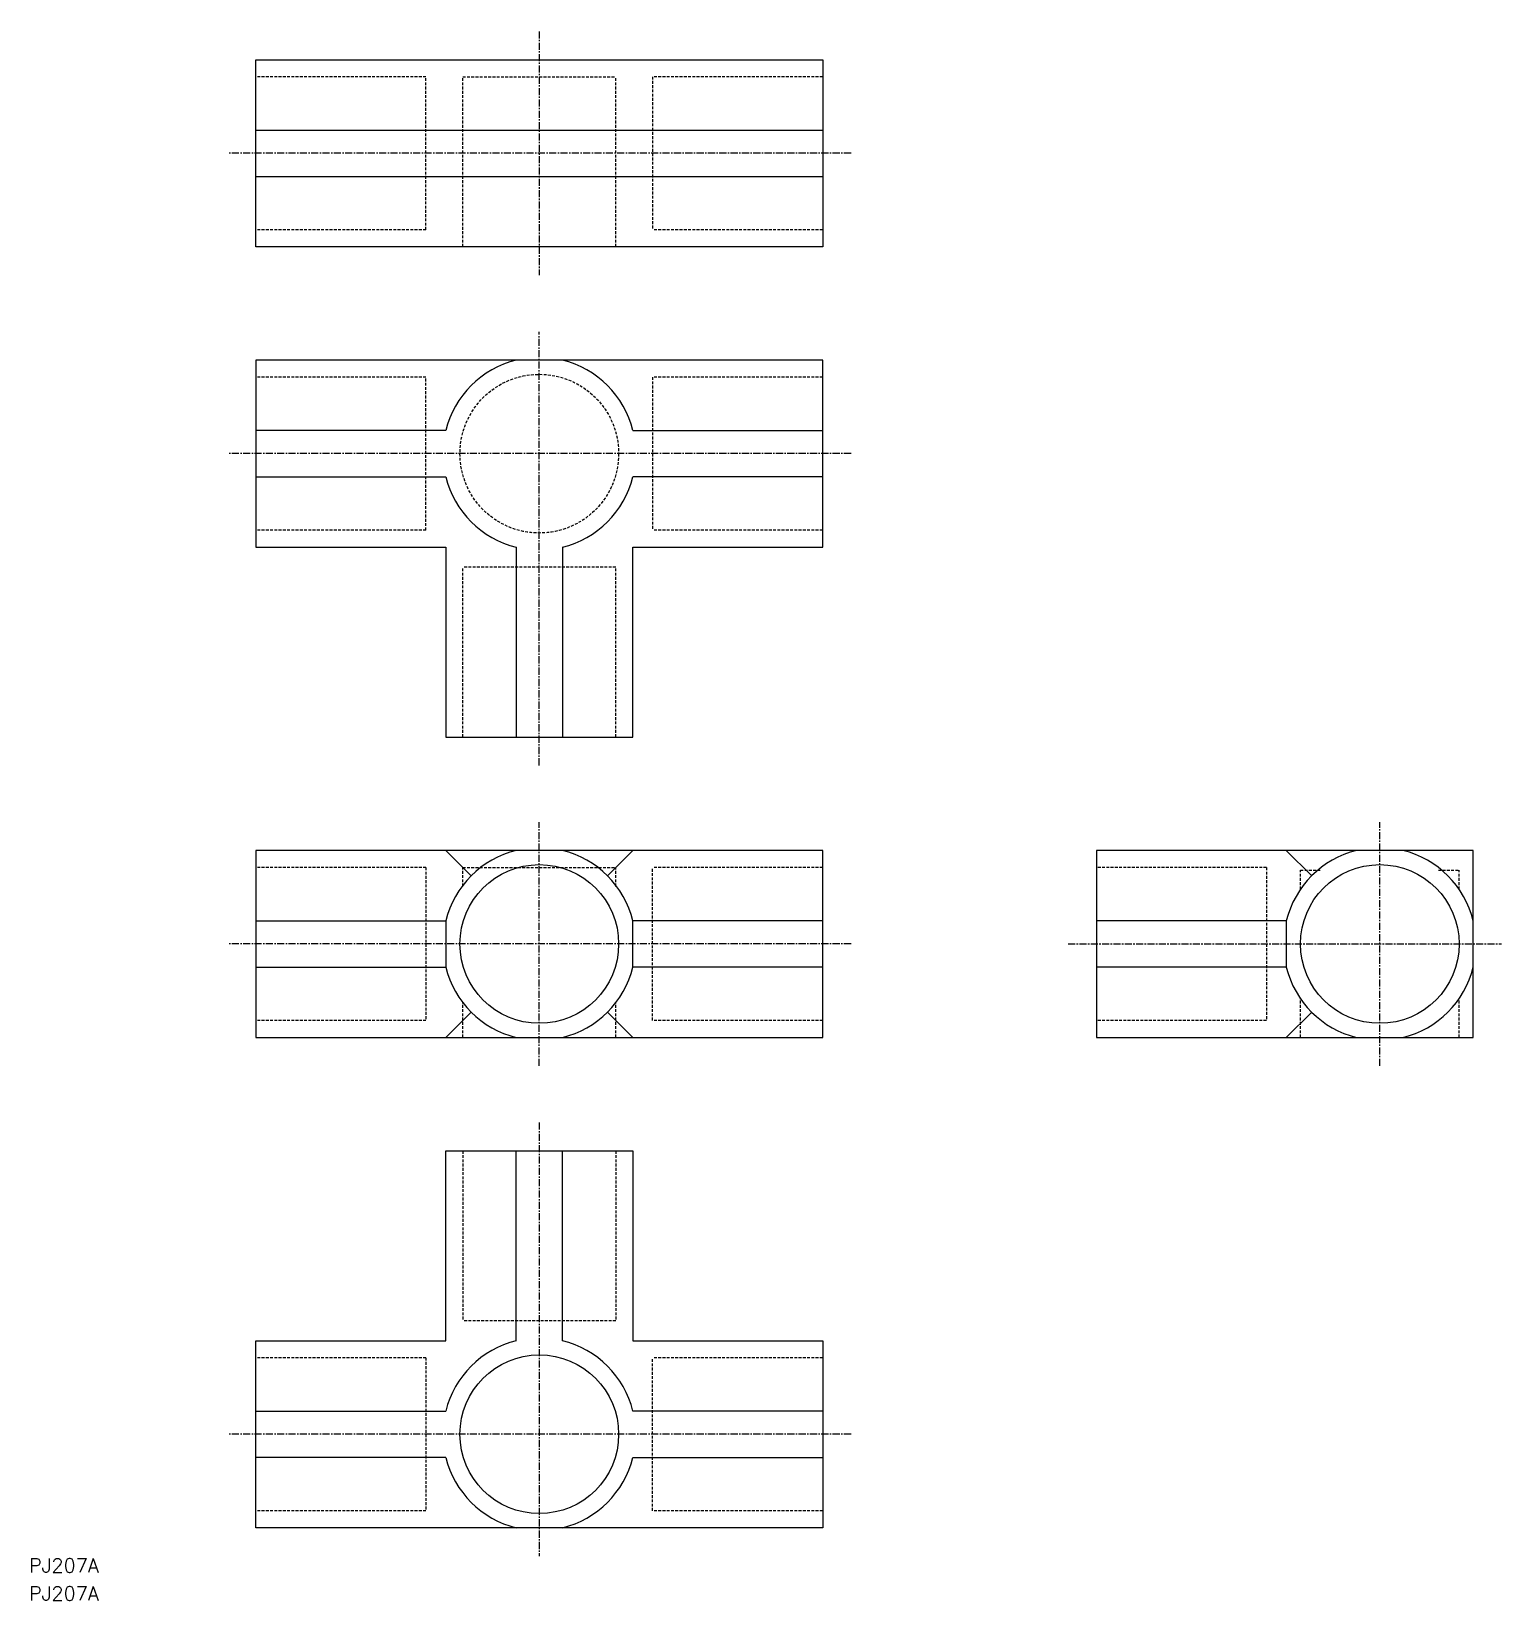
# Model space of a CAD drawing. Extents: x -90 to 170, y -116 to 161.
import ezdxf

# ---------------------------------------------------------------- set-up
doc = ezdxf.new("R2010")
doc.units = 0
doc.linetypes.add('CENTER', pattern=[2, 1.25, -0.25, 0.25, -0.25])
doc.linetypes.add('DASHED', pattern=[0.75, 0.5, -0.25])
doc.layers.get('0').update_dxf_attribs({"linetype": 'CONTINUOUS'})
doc.layers.add('CENTER', color=1, linetype='CENTER')
doc.styles.get("Standard").update_dxf_attribs({"font": 'txt.shx', "bigfont": 'bigfont.shx'})

msp = doc.modelspace()

# ---------------------------------------------------------------- linework, layer by layer
at = {"color": 7, "linetype": 'CONTINUOUS'}
for p, q in [((-50, 156), (50, 156)), ((-50, 123), (-50, 156)), ((-4.09, 156), (4.09, 156)), ((50, 156), (50, 123)), ((-50, 143.59), (50, 143.59)), ((-50, 135.41), (50, 135.41)), ((50, 123), (-50, 123)), ((4.09, 123), (-4.09, 123)), ((50, 103), (-50, 103)), ((-50, 103), (-50, 70)), ((50, 70), (50, 103)), ((-16.5, 90.59), (-50, 90.59)), ((16.5, 90.59), (50, 90.59)), ((-50, 82.41), (-16.5, 82.41)), ((50, 82.41), (16.5, 82.41)), ((-50, 70), (-16.5, 70)), ((-16.5, 70), (-16.5, 36.5)), ((-4.09, 70), (-4.09, 36.5)), ((4.09, 70), (4.09, 36.5)), ((16.5, 36.5), (16.5, 70)), ((16.5, 70), (50, 70)), ((-16.5, 36.5), (16.5, 36.5)), ((50, 16.5), (-50, 16.5)), ((-50, 16.5), (-50, -16.5)), ((-12.02, 12.02), (-16.5, 16.5)), ((4.09, 16.5), (-4.09, 16.5)), ((12.02, 12.02), (16.5, 16.5)), ((50, -16.5), (50, 16.5)), ((164.8, 16.5), (98.3, 16.5)), ((98.3, 16.5), (98.3, -16.5)), ((136.28, 12.02), (131.8, 16.5)), ((152.39, 16.5), (144.2, 16.5)), ((164.8, -16.5), (164.8, 16.5)), ((-50, 4.09), (-16.5, 4.09)), ((-16.5, 4.09), (-16.5, -4.09)), ((50, 4.09), (16.5, 4.09)), ((16.5, -4.09), (16.5, 4.09)), ((131.8, 4.09), (98.3, 4.09)), ((131.8, 4.09), (131.8, -4.09)), ((164.8, -4.09), (164.8, 4.09)), ((-50, -4.09), (-16.5, -4.09)), ((50, -4.09), (16.5, -4.09)), ((131.8, -4.09), (98.3, -4.09)), ((-12.02, -12.02), (-16.5, -16.5)), ((12.02, -12.02), (16.5, -16.5)), ((136.28, -12.02), (131.8, -16.5)), ((-50, -16.5), (50, -16.5)), ((-4.09, -16.5), (4.09, -16.5)), ((98.3, -16.5), (164.8, -16.5)), ((144.2, -16.5), (152.39, -16.5)), ((-16.5, -70), (-16.5, -36.5)), ((-16.5, -36.5), (16.5, -36.5)), ((-4.09, -70), (-4.09, -36.5)), ((4.09, -70), (4.09, -36.5)), ((16.5, -36.5), (16.5, -70)), ((-50, -103), (-50, -70)), ((-50, -70), (-16.5, -70)), ((16.5, -70), (50, -70)), ((50, -70), (50, -103)), ((-50, -82.41), (-16.5, -82.41)), ((50, -82.41), (16.5, -82.41)), ((-16.5, -90.59), (-50, -90.59)), ((16.5, -90.59), (50, -90.59)), ((50, -103), (-50, -103))]:
    msp.add_line(p, q, dxfattribs=at)
at = {"color": 3, "linetype": 'DASHED'}
for p, q in [((-20, 153), (-50, 153)), ((-20, 126), (-20, 153)), ((-13.5, 123), (-13.5, 153)), ((-13.5, 153), (13.5, 153)), ((13.5, 123), (13.5, 153)), ((50, 153), (20, 153)), ((20, 153), (20, 126)), ((-20, 126), (-50, 126)), ((50, 126), (20, 126)), ((-20, 100), (-50, 100)), ((-20, 73), (-20, 100)), ((50, 100), (20, 100)), ((20, 100), (20, 73)), ((-20, 73), (-50, 73)), ((50, 73), (20, 73)), ((-13.5, 36.5), (-13.5, 66.5)), ((13.5, 66.5), (-13.5, 66.5)), ((13.5, 36.5), (13.5, 66.5)), ((-20, 13.5), (-50, 13.5)), ((-20, 13.5), (-20, -13.5)), ((-13.5, 10.14), (-13.5, 13.5)), ((-13.5, 13.5), (13.5, 13.5)), ((13.5, 10.14), (13.5, 13.5)), ((50, 13.5), (20, 13.5)), ((20, -13.5), (20, 13.5)), ((128.3, 13.5), (98.3, 13.5)), ((128.3, 13.5), (128.3, -13.5)), ((134.3, 9.64), (134.3, 13)), ((134.3, 13), (137.96, 13)), ((158.63, 13), (162.3, 13)), ((162.3, 9.64), (162.3, 13)), ((-13.5, -16.5), (-13.5, -10.33)), ((13.5, -16.5), (13.5, -10.33)), ((134.3, -16.5), (134.3, -9.64)), ((162.3, -16.5), (162.3, -9.64)), ((-20, -13.5), (-50, -13.5)), ((50, -13.5), (20, -13.5)), ((128.3, -13.5), (98.3, -13.5)), ((-13.5, -36.5), (-13.5, -66.5)), ((13.5, -36.5), (13.5, -66.5)), ((13.5, -66.5), (-13.5, -66.5)), ((-20, -73), (-50, -73)), ((-20, -73), (-20, -100)), ((50, -73), (20, -73)), ((20, -100), (20, -73)), ((-20, -100), (-50, -100)), ((50, -100), (20, -100))]:
    msp.add_line(p, q, dxfattribs=at)
msp.add_circle((0, 86.5), 14, dxfattribs=at)
at = {"color": 7, "linetype": 'CONTINUOUS'}
for centre in [(0, 0), (148.3, 0), (0, -86.5)]:
    msp.add_circle(centre, 14, dxfattribs=at)
for centre, start, end in [((0, 86.5), 103.9306, 166.0694), ((0, 86.5), 13.9306, 76.0694), ((0, 86.5), 193.9306, 256.0694), ((0, 86.5), 283.9306, 346.0694), ((0, 0), 103.9306, 166.0694), ((0, 0), 13.9306, 76.0694), ((148.3, 0), 103.9306, 166.0694), ((148.3, 0), 13.9306, 76.0694), ((0, 0), 193.9306, 256.0694), ((0, 0), 283.9306, 346.0694), ((148.3, 0), 193.9306, 256.0694), ((148.3, 0), 283.9306, 346.0694), ((0, -86.5), 103.9306, 166.0694), ((0, -86.5), 13.9306, 76.0694), ((0, -86.5), 193.9306, 256.0694), ((0, -86.5), 283.9306, 346.0694)]:
    msp.add_arc(centre, 17, start, end, dxfattribs=at)
at = {"layer": 'CENTER', "color": 1, "linetype": 'CENTER'}
for p, q in [((0, 161), (0, 118)), ((55, 139.5), (-55, 139.5)), ((0, 31.5), (0, 108)), ((55, 86.5), (-55, 86.5)), ((0, -21.5), (0, 21.5)), ((148.3, -21.5), (148.3, 21.5)), ((55, 0), (-55, 0)), ((93.3, 0), (169.8, 0)), ((0, -31.5), (0, -108)), ((55, -86.5), (-55, -86.5))]:
    msp.add_line(p, q, dxfattribs=at)

# ---------------------------------------------------------------- texts
at = {"color": 7, "linetype": 'CONTINUOUS'}
for p in [(-90.05, -110.92), (-90.05, -115.85)]:
    msp.add_text('PJ207A', height=2.5, dxfattribs=at).set_placement(p)

doc.saveas('drawing.dxf')
